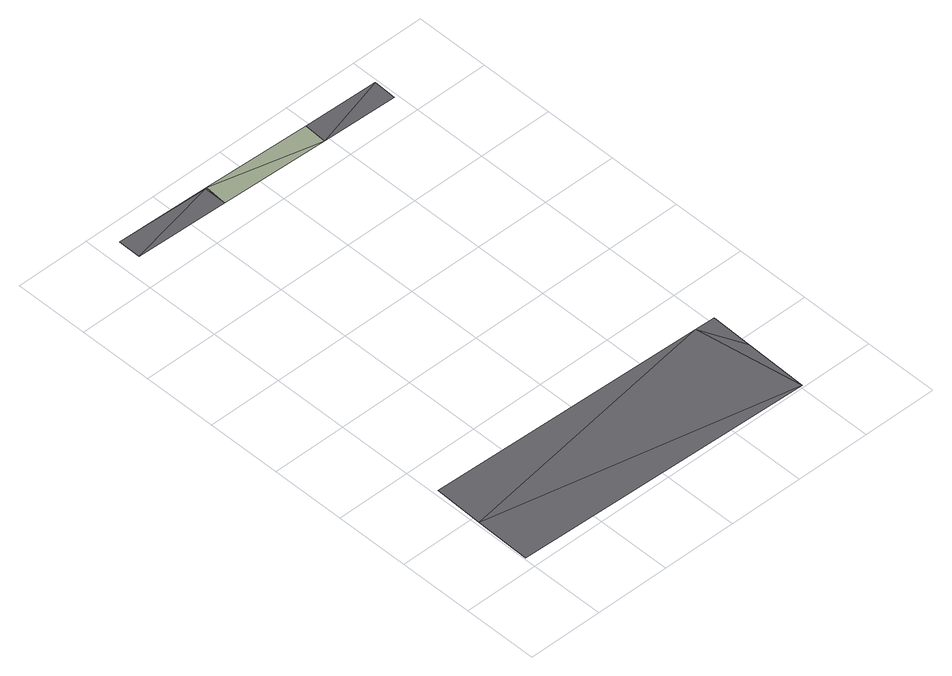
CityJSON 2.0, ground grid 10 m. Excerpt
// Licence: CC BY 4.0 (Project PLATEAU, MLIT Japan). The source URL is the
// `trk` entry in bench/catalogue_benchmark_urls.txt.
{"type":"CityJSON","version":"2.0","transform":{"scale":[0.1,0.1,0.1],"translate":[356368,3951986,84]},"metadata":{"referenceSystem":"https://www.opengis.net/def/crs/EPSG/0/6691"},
"CityObjects":{
"road1":{"type":"Road","attributes":{"class":"1020","function":"2"},"geometry":[{"type":"MultiSurface","lod":"3","boundaries":[[[0,1,2]],[[3,4,5]],[[1,4,3]],[[4,1,6]],[[1,3,2]]],"semantics":{"surfaces":[{"type":"TrafficArea","function":"2000"}],"values":[0,0,0,0,0]}}]},
"road2":{"type":"Road","attributes":{"class":"1020","function":"2"},"geometry":[{"type":"MultiSurface","lod":"3","boundaries":[[[7,8,9]],[[7,10,8]],[[11,12,13]],[[13,14,11]],[[13,15,14]],[[7,9,15]],[[15,12,7]],[[15,13,12]]],"semantics":{"surfaces":[{"type":"TrafficArea","function":"2000"},{"type":"AuxiliaryTrafficArea","function":"3000"}],"values":[0,0,0,0,0,1,1,1]}}]}
},
"vertices":[
[407,144,9],[380,145,9],[406,89,8],[403,3,8],[4,91,8],[2,16,8],[6,157,9],
[293,633,10],[395,660,11],[294,663,11],[394,630,10],[24,642,10],[148,638,10],[148,667,11],[24,672,11],[150,668,11]
]}
